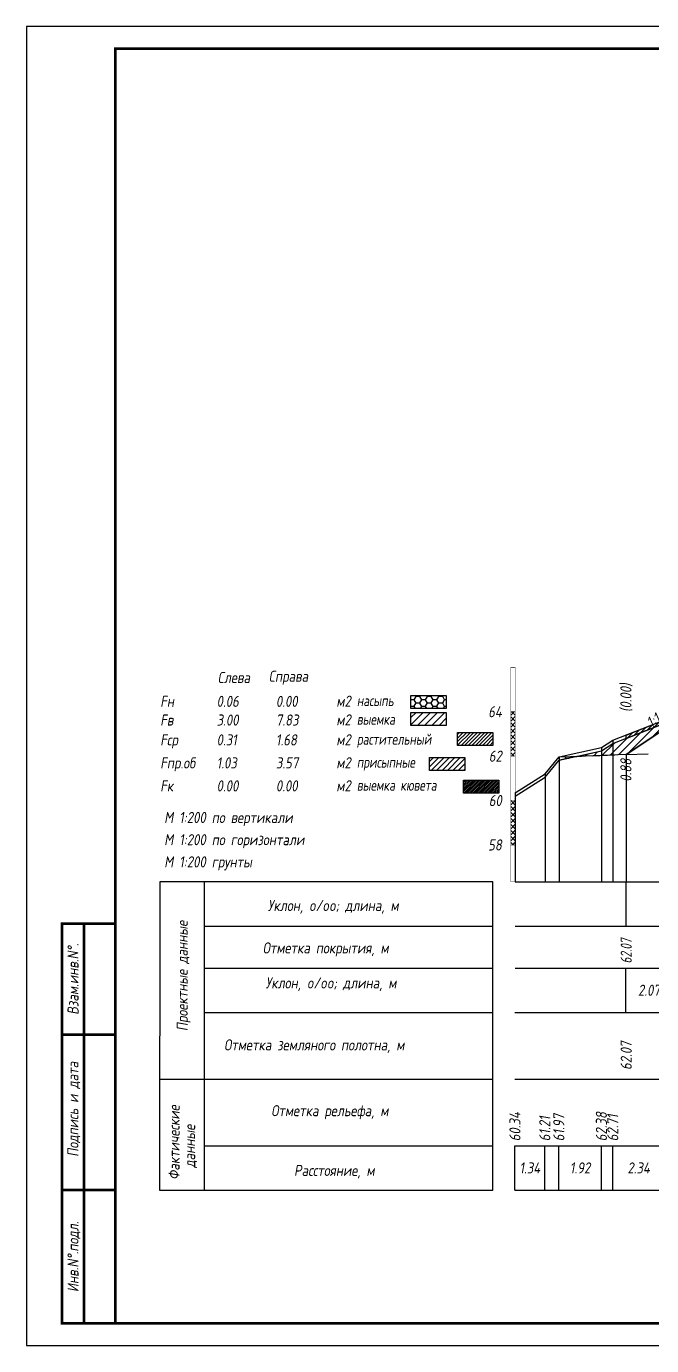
# Model space of a CAD drawing. Extents: x -717 to 1451, y -133302 to 233.
# Drawn here: x -30.1 to 110.7, y -129618.4 to -129321.4 of the extents above; entities that cross this region are included whole.
import ezdxf
from ezdxf.enums import TextEntityAlignment as Align

# ---------------------------------------------------------------- set-up
doc = ezdxf.new("R2010")
doc.units = 0
doc.linetypes.add('штриховая', pattern=[0.75, 0.5, -0.25])
for name, color, linetype in [('Зарамочное оформление', 7, 'Continuous'), ('Интерполированный поперечник', 2, 'Continuous'), ('Код_510', 7, 'Continuous'), ('Код_514', 1, 'Continuous'), ('Код_516', 1, 'Continuous'), ('Контур_0', 7, 'Continuous'), ('Контур_508', 7, 'Continuous'), ('Контур_512', 7, 'Continuous'), ('Контур_513', 7, 'Continuous'), ('Контур_818', 7, 'Continuous'), ('Красный поперечник', 1, 'Continuous'), ('Линейка абсолютных высот', 7, 'Continuous'), ('Объем выемки', 7, 'Continuous'), ('Объем кюветов', 7, 'Continuous'), ('Объем насыпи', 7, 'Continuous'), ('Объем присыпных обочин', 7, 'Continuous'), ('Объем срезки растительного слоя', 7, 'Continuous'), ('Объём_2650', 7, 'Continuous'), ('Объём_2661', 7, 'Continuous'), ('Объём_2666', 7, 'Continuous'), ('Объём_2667', 7, 'Continuous'), ('Объём_2668', 7, 'Continuous'), ('Объём_2669', 7, 'Continuous'), ('Объём_2675', 7, 'Continuous'), ('Рабочие отметки', 7, 'Continuous'), ('Рабочие отметки доп.', 7, 'Continuous'), ('Таблица', 7, 'Continuous'), ('Уклоны проезжей части', 7, 'Continuous'), ('Черный поперечник', 3, 'Continuous')]:
    doc.layers.add(name, color=color, linetype=linetype)
for name, color, linetype, true_color in [('Контур_2570', 7, 'Continuous', 0x80ff00), ('Контур_2736', 4, 'Continuous', 0x00ffff), ('Контур_2737', 4, 'Continuous', 0x00ffff), ('Контур_2738', 4, 'Continuous', 0x00ffff), ('Контур_2739', 4, 'Continuous', 0x00ffff), ('Контур_2741', 4, 'Continuous', 0x00ffff), ('Контур_2742', 4, 'Continuous', 0x00ffff), ('Контур_2743', 4, 'Continuous', 0x00ffff), ('Контур_2744', 7, 'Continuous', 0xa4ffff), ('Контур_2745', 7, 'Continuous', 0xa4ffff), ('Контур_2747', 4, 'Continuous', 0x00ffff), ('Контур_2748', 4, 'Continuous', 0x00ffff), ('Контур_2749', 4, 'Continuous', 0x00ffff), ('Контур_2750', 4, 'Continuous', 0x00ffff), ('Контур_2751', 4, 'Continuous', 0x00ffff), ('Контур_2752', 4, 'Continuous', 0x00ffff), ('Контур_703', 4, 'Continuous', 0x00ffff), ('Контур_705', 4, 'Continuous', 0x00ffff), ('Контур_707', 4, 'Continuous', 0x00ffff), ('Контур_720', 131, 'Continuous', 0xaaffff), ('Объём_2563', 7, 'Continuous', 0xff8000), ('Объём_2570', 7, 'Continuous', 0x80ff00), ('Объём_2600', 7, 'Continuous', 0x808000), ('Объём_2620', 2, 'Continuous', 0xffff00)]:
    doc.layers.add(name, color=color, linetype=linetype, true_color=true_color)
doc.styles.add('М', font='romand.shx', dxfattribs={"width": 0.8, "oblique": 10, "height": 2.5})
pattern_1 = [(45.00000125, (0, 0), (-0.6735192404, 0.673519211), []), (135.0000003, (0, 0), (-0.673519222, -0.67351923), [])]

# ---------------------------------------------------------------- blocks, each defined once
blk = doc.blocks.new('условные обозначения')
at = {"layer": 'Объём_2563'}
h = blk.add_hatch(dxfattribs=at)
h.set_pattern_fill('ANSI31', color=256, scale=0.3)
h.set_pattern_definition([(45, (-34.5, -100.5), (-0.673519, 0.673519), [])])
h.paths.add_polyline_path([(18.26, 7.53), (27.08, 7.53), (27.08, 4.62), (18.26, 4.62)])
at = {"layer": 'Объём_2570'}
h = blk.add_hatch(dxfattribs=at)
h.set_pattern_fill('ANSI31', color=3, scale=0.2)
h.set_pattern_definition([(45, (-32.9034, -100.5), (-0.4490128, 0.4490128), [])])
h.paths.add_polyline_path([(25.29, 13.16), (34.12, 13.16), (34.12, 10.25), (25.29, 10.25)])
at = {"layer": 'Объём_2600'}
h = blk.add_hatch(dxfattribs=at)
h.set_pattern_fill('ANSI31', color=6, scale=0.4)
h.set_pattern_definition([(45, (-34.5, -100.5), (-0.898026, 0.898026), [])])
h.paths.add_polyline_path([(13.63, 17.67), (22.46, 17.67), (22.46, 14.76), (13.63, 14.76)])
at = {"layer": 'Объём_2620'}
h = blk.add_hatch(dxfattribs=at)
h.set_pattern_fill('ANSI31', color=2, scale=0.1)
h.set_pattern_definition([(45, (-33.755, -100.5), (-0.2245064, 0.2245064), [])])
h.paths.add_polyline_path([(26.75, 2.41), (35.57, 2.41), (35.57, -0.5), (26.75, -0.5)])
at = {"layer": 'Объём_2650'}
h = blk.add_hatch(dxfattribs=at)
h.set_pattern_fill('HONEY', color=5, scale=0.3)
h.set_pattern_definition([(0, (-34.5, -100.5), (1.42875, 0.824889), [0.9525, -1.905]), (120, (-34.5, -100.5), (-1.42875, 0.824889), [0.9525, -1.905]), (60, (-34.5, -100.5), (3e-09, 1.6497784), [-1.905, 0.9525])])
h.paths.add_polyline_path([(13.63, 21.49), (22.46, 21.49), (22.46, 18.58), (13.63, 18.58)])
at = {"layer": 'Объём_2563'}
blk.add_lwpolyline([(18.26, 7.53), (27.08, 7.53), (27.08, 4.62), (18.26, 4.62)], close=True, dxfattribs=at)
at = {"layer": 'Объём_2620', "color": 2}
blk.add_lwpolyline([(26.75, 2.41), (35.57, 2.41), (35.57, -0.5), (26.75, -0.5)], close=True, dxfattribs=at)
at = {"layer": 'Объём_2650', "color": 5}
blk.add_lwpolyline([(13.63, 21.49), (22.46, 21.49), (22.46, 18.58), (13.63, 18.58)], close=True, dxfattribs=at)
at = {"layer": 'Объём_2650', "color": 6}
blk.add_lwpolyline([(13.63, 17.67), (22.46, 17.67), (22.46, 14.76), (13.63, 14.76)], close=True, dxfattribs=at)
at = {"layer": 'Объём_2650', "color": 3}
blk.add_lwpolyline([(25.29, 13.16), (34.12, 13.16), (34.12, 10.25), (25.29, 10.25)], close=True, dxfattribs=at)
at = {"layer": 'Объем насыпи', "color": 1, "style": 'М', "oblique": 10, "width": 0.8}
for s, p in [('насыпь', (0.09, 19.09)), ('выемка', (0.09, 14.89)), ('растительный', (0.09, 10.42)), ('присыпные', (0.09, 5.24)), ('выемка кювета', (0.09, 0.06))]:
    blk.add_text(s, height=2.5, dxfattribs=at).set_placement(p)

msp = doc.modelspace()

# ---------------------------------------------------------------- hatches: boundary and pattern name
at = {"layer": 'Линейка абсолютных высот'}
h = msp.add_hatch(dxfattribs=at)
h.set_pattern_fill('ANSI37', scale=0.3, style=0)
h.set_pattern_definition(pattern_1)
h.paths.add_polyline_path([(80, -129485.712), (80, -129475.712), (79, -129475.712), (79, -129485.712)])
h = msp.add_hatch(dxfattribs=at)
h.set_pattern_fill('ANSI37', scale=0.3, style=0)
h.set_pattern_definition(pattern_1)
h.paths.add_polyline_path([(80, -129505.712), (80, -129495.712), (79, -129495.712), (79, -129505.712)])
at = {"layer": 'Объём_2570'}
h = msp.add_hatch(dxfattribs=at)
h.set_pattern_fill('ANSI31', color=256, scale=0.2)
h.paths.add_polyline_path([(115.358, -129477.667), (113.703, -129478.295), (105, -129481.719), (105, -129480.969), (113.703, -129477.545), (115.358, -129476.917)])
at = {"layer": 'Объём_2600'}
h = msp.add_hatch(dxfattribs=at)
h.set_pattern_fill('ANSI31', color=6, scale=0.4)
h.paths.add_polyline_path([(134.793, -129477.882), (115.33, -129478.466), (105, -129485.353), (93.883, -129485.759), (99.46, -129484.54), (102.016, -129482.893), (113.703, -129478.295), (115.358, -129477.667), (115.358, -129476.917), (133.183, -129475.878), (134.793, -129475.732)])
h = msp.add_hatch(dxfattribs=at)
h.set_pattern_fill('HONEY', color=5, scale=0.3)
h.paths.add_polyline_path([(89.945, -129486.619), (89.945, -129485.902), (93.883, -129485.759)])

# ---------------------------------------------------------------- linework, layer by layer
at = {"layer": 'Интерполированный поперечник', "linetype": 'штриховая', "ltscale": 10, "flags": 128}
msp.add_lwpolyline([(89.945, -129485.902), (315.745, -129477.657)], dxfattribs=at)
at = {"layer": 'Код_510'}
for p, q in [((79.946, -129583.421), (79.946, -129573.421)), ((86.66, -129583.421), (86.66, -129573.421)), ((89.821, -129583.421), (89.821, -129573.421)), ((99.406, -129583.421), (99.406, -129573.421)), ((101.962, -129583.421), (101.962, -129573.421))]:
    msp.add_line(p, q, dxfattribs=at)
at = {"layer": 'Код_514'}
msp.add_line((105, -129524), (105, -129514), dxfattribs=at)
at = {"layer": 'Код_516'}
msp.add_line((104.946, -129543.421), (104.946, -129533.421), dxfattribs=at)
at = {"layer": 'Контур_0', "flags": 128}
for points in [[(122.328, -129473.801), (105, -129485.353), (105, -129485.353), (105, -129485.353), (105, -129485.353), (105, -129485.353), (105, -129485.353), (105, -129485.353), (105, -129485.353), (105, -129485.353), (105, -129485.353), (105, -129485.353), (105, -129485.353), (105, -129485.353), (105, -129485.353), (105, -129485.353)], [(122.328, -129473.801), (105, -129485.353), (105, -129485.353), (105, -129485.353), (105, -129485.353), (105, -129485.353), (105, -129485.353), (105, -129485.353), (105, -129485.353), (105, -129485.353), (105, -129485.353), (105, -129485.353), (105, -129485.353), (105, -129485.353), (105, -129485.353), (105, -129485.353), (105, -129485.353), (105, -129485.353), (105, -129485.353), (105, -129485.353), (105, -129485.353), (105, -129485.353), (105, -129485.353), (105, -129485.353), (105, -129485.353), (105, -129485.353), (105, -129485.353), (105, -129485.353), (105, -129485.353), (105, -129485.353)]]:
    msp.add_lwpolyline(points, dxfattribs=at)
at = {"layer": 'Контур_2570', "flags": 128}
msp.add_lwpolyline([(80, -129494.75), (86.715, -129490.427), (89.876, -129486.634), (99.46, -129484.54), (102.016, -129482.893), (102.016, -129482.893), (113.703, -129478.295)], dxfattribs=at)
at = {"layer": 'Контур_2736', "flags": 128}
msp.add_lwpolyline([(122.328, -129473.801), (105, -129485.353)], dxfattribs=at)
at = {"layer": 'Контур_2737', "flags": 128}
msp.add_lwpolyline([(105, -129485.353), (105, -129485.353)], dxfattribs=at)
at = {"layer": 'Контур_2738', "flags": 128}
msp.add_lwpolyline([(105, -129485.353), (105, -129485.353)], dxfattribs=at)
at = {"layer": 'Контур_2739', "flags": 128}
msp.add_lwpolyline([(105, -129485.353), (105, -129485.353)], dxfattribs=at)
at = {"layer": 'Контур_2741', "flags": 128}
msp.add_lwpolyline([(105, -129485.353), (105, -129485.353)], dxfattribs=at)
at = {"layer": 'Контур_2742', "flags": 128}
msp.add_lwpolyline([(105, -129485.353), (105, -129485.353)], dxfattribs=at)
at = {"layer": 'Контур_2743', "flags": 128}
msp.add_lwpolyline([(105, -129485.353), (105, -129485.353)], dxfattribs=at)
at = {"layer": 'Контур_2744', "flags": 128}
msp.add_lwpolyline([(105, -129485.353), (105, -129485.353)], dxfattribs=at)
msp.add_lwpolyline([(105, -129485.353), (105, -129485.353)], dxfattribs=at)
msp.add_lwpolyline([(105, -129485.353), (105, -129485.353)], dxfattribs=at)
msp.add_lwpolyline([(105, -129485.353), (105, -129485.353)], dxfattribs=at)
msp.add_lwpolyline([(105, -129485.353), (105, -129485.353)], dxfattribs=at)
msp.add_lwpolyline([(105, -129485.353), (105, -129485.353)], dxfattribs=at)
at = {"layer": 'Контур_2745', "flags": 128}
msp.add_lwpolyline([(105, -129485.353), (105, -129485.353)], dxfattribs=at)
msp.add_lwpolyline([(105, -129485.353), (105, -129485.353)], dxfattribs=at)
msp.add_lwpolyline([(105, -129485.353), (105, -129485.353)], dxfattribs=at)
msp.add_lwpolyline([(105, -129485.353), (105, -129485.353)], dxfattribs=at)
msp.add_lwpolyline([(105, -129485.353), (105, -129485.353)], dxfattribs=at)
msp.add_lwpolyline([(105, -129485.353), (105, -129485.353)], dxfattribs=at)
at = {"layer": 'Контур_2747', "flags": 128}
msp.add_lwpolyline([(105, -129485.353), (105, -129485.353)], dxfattribs=at)
at = {"layer": 'Контур_2748', "flags": 128}
msp.add_lwpolyline([(105, -129485.353), (105, -129485.353)], dxfattribs=at)
at = {"layer": 'Контур_2749', "flags": 128}
msp.add_lwpolyline([(105, -129485.353), (105, -129485.353)], dxfattribs=at)
at = {"layer": 'Контур_2750', "flags": 128}
msp.add_lwpolyline([(105, -129485.353), (105, -129485.353)], dxfattribs=at)
at = {"layer": 'Контур_2751', "flags": 128}
msp.add_lwpolyline([(105, -129485.353), (105, -129485.353)], dxfattribs=at)
at = {"layer": 'Контур_2752', "flags": 128}
msp.add_lwpolyline([(105, -129485.353), (105, -129485.353)], dxfattribs=at)
at = {"layer": 'Контур_508', "flags": 128}
msp.add_lwpolyline([(105, -129485.353), (115.33, -129478.466), (134.793, -129477.882), (134.793, -129475.732), (134.824, -129475.737), (176.828, -129475.065), (183.057, -129474.965), (183.492, -129474.954), (184.599, -129474.976), (184.599, -129474.926), (185.705, -129474.948), (185.705, -129474.898), (240.304, -129475.99), (240.304, -129473.84), (243.078, -129473.896), (260.578, -129474.246), (263.078, -129474.296), (263.078, -129479.208), (295.882, -129480.193)], dxfattribs=at)
at = {"layer": 'Контур_512', "flags": 128}
msp.add_lwpolyline([(105, -129485.353), (115.33, -129478.466), (134.793, -129477.882)], dxfattribs=at)
at = {"layer": 'Контур_513', "flags": 128}
msp.add_lwpolyline([(105, -129485.353), (115.33, -129478.466), (134.793, -129477.882), (134.793, -129475.732), (134.824, -129475.737), (176.828, -129475.065), (183.057, -129474.965), (183.492, -129474.954), (184.599, -129474.976), (184.599, -129474.926), (185.705, -129474.948), (185.705, -129474.898), (240.304, -129475.99), (240.304, -129473.84), (243.078, -129473.896), (260.578, -129474.246), (263.078, -129474.296), (263.078, -129479.208), (295.882, -129480.193)], dxfattribs=at)
at = {"layer": 'Контур_703', "flags": 128}
for points in [[(122.328, -129473.801), (105, -129485.353)], [(105, -129485.353), (105, -129485.353)]]:
    msp.add_lwpolyline(points, dxfattribs=at)
at = {"layer": 'Контур_705', "flags": 128}
msp.add_lwpolyline([(105, -129485.353), (105, -129485.353)], dxfattribs=at)
at = {"layer": 'Контур_707', "flags": 128}
msp.add_lwpolyline([(105, -129485.353), (105, -129485.353)], dxfattribs=at)
at = {"layer": 'Контур_720', "flags": 128}
msp.add_lwpolyline([(105, -129485.353), (105, -129485.353)], dxfattribs=at)
at = {"layer": 'Контур_818', "flags": 128}
msp.add_lwpolyline([(105, -129481.719), (113.703, -129478.295), (115.358, -129477.667), (115.358, -129476.917), (133.183, -129475.878), (134.598, -129475.745), (134.793, -129475.732), (134.824, -129475.737), (176.828, -129475.065), (183.057, -129474.965), (186.492, -129474.879), (187.928, -129474.871), (223.129, -129474.556), (223.129, -129475.306), (262.322, -129475.156), (289.24, -129475.058), (294.511, -129475.066), (295.882, -129475.289)], dxfattribs=at)
at = {"layer": 'Красный поперечник'}
for q in [(122.328, -129473.801), (105, -129514)]:
    msp.add_line((105, -129485.353), q, dxfattribs=at)
at = {"layer": 'Линейка абсолютных высот', "color": 7, "const_width": 0.1, "flags": 128}
for points in [[(80, -129475.712), (80, -129465.712), (79, -129465.712), (79, -129475.712), (80, -129475.712)], [(80, -129485.712), (80, -129475.712), (79, -129475.712), (79, -129485.712), (80, -129485.712)], [(80, -129495.712), (80, -129485.712), (79, -129485.712), (79, -129495.712), (80, -129495.712)], [(80, -129505.712), (80, -129495.712), (79, -129495.712), (79, -129505.712), (80, -129505.712)], [(80, -129514), (80, -129505.712), (79, -129505.712), (79, -129514), (80, -129514)]]:
    msp.add_lwpolyline(points, dxfattribs=at)
at = {"layer": 'Объём_2570', "flags": 128}
msp.add_lwpolyline([(115.358, -129477.667), (113.703, -129478.295), (105, -129481.719), (105, -129480.969), (113.703, -129477.545), (115.358, -129476.917), (115.358, -129477.667), (115.358, -129477.667)], dxfattribs=at)
at = {"layer": 'Объём_2600', "color": 5, "flags": 128}
msp.add_lwpolyline([(89.945, -129486.619), (89.945, -129485.902), (93.883, -129485.759), (89.945, -129486.619), (89.945, -129486.619)], dxfattribs=at)
at = {"layer": 'Объём_2650', "color": 6, "flags": 128}
msp.add_lwpolyline([(134.793, -129477.882), (115.33, -129478.466), (105, -129485.353), (93.883, -129485.759), (99.46, -129484.54), (102.016, -129482.893), (113.703, -129478.295), (115.358, -129477.667), (115.358, -129476.917), (133.183, -129475.878), (134.793, -129475.732), (134.793, -129477.882), (134.793, -129477.882)], dxfattribs=at)
at = {"layer": 'Объём_2661', "flags": 128}
msp.add_lwpolyline([(122.328, -129473.801), (105, -129485.353)], dxfattribs=at)
at = {"layer": 'Объём_2666', "flags": 128}
msp.add_lwpolyline([(122.328, -129473.801), (105, -129485.353)], dxfattribs=at)
at = {"layer": 'Объём_2667', "flags": 128}
msp.add_lwpolyline([(105, -129485.353), (105, -129485.353)], dxfattribs=at)
msp.add_lwpolyline([(105, -129485.353), (105, -129485.353)], dxfattribs=at)
at = {"layer": 'Объём_2668', "flags": 128}
msp.add_lwpolyline([(105, -129485.353), (105, -129485.353)], dxfattribs=at)
msp.add_lwpolyline([(105, -129485.353), (105, -129485.353)], dxfattribs=at)
at = {"layer": 'Объём_2669', "flags": 128}
msp.add_lwpolyline([(105, -129485.353), (105, -129485.353)], dxfattribs=at)
msp.add_lwpolyline([(105, -129485.353), (105, -129485.353)], dxfattribs=at)
at = {"layer": 'Объём_2675', "flags": 128}
msp.add_lwpolyline([(105, -129485.353), (105, -129485.353)], dxfattribs=at)
msp.add_lwpolyline([(105, -129485.353), (105, -129485.353)], dxfattribs=at)
msp.add_lwpolyline([(105, -129485.353), (105, -129485.353)], dxfattribs=at)
msp.add_lwpolyline([(105, -129485.353), (105, -129485.353)], dxfattribs=at)
msp.add_lwpolyline([(105, -129485.353), (105, -129485.353)], dxfattribs=at)
msp.add_lwpolyline([(105, -129485.353), (105, -129485.353)], dxfattribs=at)
msp.add_lwpolyline([(105, -129485.353), (105, -129485.353)], dxfattribs=at)
msp.add_lwpolyline([(105, -129485.353), (105, -129485.353)], dxfattribs=at)
msp.add_lwpolyline([(105, -129485.353), (105, -129485.353)], dxfattribs=at)
msp.add_lwpolyline([(105, -129485.353), (105, -129485.353)], dxfattribs=at)
msp.add_lwpolyline([(105, -129485.353), (105, -129485.353)], dxfattribs=at)
msp.add_lwpolyline([(105, -129485.353), (105, -129485.353)], dxfattribs=at)
at = {"layer": 'Таблица'}
for p, q in [((80, -129514), (320.882, -129514)), ((80, -129524), (320.882, -129524)), ((80, -129533.421), (320.882, -129533.421)), ((79.946, -129543.421), (320.828, -129543.421)), ((79.946, -129558.421), (320.828, -129558.421)), ((79.946, -129573.421), (320.828, -129573.421)), ((79.946, -129583.421), (320.828, -129583.421))]:
    msp.add_line(p, q, dxfattribs=at)
at = {"layer": 'Таблица', "linetype": 'Continuous', "flags": 128}
for points in [[(0, -129514), (-0.054, -129583.421)], [(75, -129514), (0, -129514)], [(10, -129514), (10, -129583.421)], [(74.946, -129583.421), (75, -129514)], [(10, -129524), (75, -129524)], [(10, -129533.421), (75, -129533.421)], [(9.946, -129543.421), (74.946, -129543.421)], [(-0.054, -129558.421), (74.946, -129558.421)], [(9.946, -129573.421), (74.946, -129573.421)], [(-0.054, -129583.421), (74.946, -129583.421)]]:
    msp.add_lwpolyline(points, dxfattribs=at)
at = {"layer": 'Черный поперечник', "color": 7}
for p, q in [((102.016, -129482.143), (102.016, -129514)), ((89.876, -129485.884), (89.876, -129514)), ((99.46, -129483.79), (99.46, -129514)), ((86.715, -129489.677), (86.715, -129514)), ((80, -129494), (80, -129514))]:
    msp.add_line(p, q, dxfattribs=at)
at = {"layer": 'Черный поперечник', "flags": 128}
msp.add_lwpolyline([(80, -129494), (86.715, -129489.677), (89.876, -129485.884), (99.46, -129483.79), (102.016, -129482.143), (113.703, -129477.545)], dxfattribs=at)

# ---------------------------------------------------------------- block references
at = {"layer": 'Объём_2570', "xscale": 0.9}
msp.add_blockref('условные обозначения', (44.274, -129493.547), dxfattribs=at)

# ---------------------------------------------------------------- texts
at = {"style": 'М', "oblique": 10, "width": 0.8}
msp.add_text('М 1:200 грунты', height=2.5, dxfattribs=at).set_placement((0.973, -129510.769))
at = {"layer": 'Код_510', "style": 'М', "oblique": 10, "width": 0.8}
for s, p in [('60.34', (79.946, -129572.421)), ('61.97', (89.821, -129572.421)), ('62.38', (99.406, -129572.421)), ('62.71', (101.962, -129572.421)), ('61.21', (86.66, -129572.421))]:
    msp.add_text(s, height=2.5, rotation=90, dxfattribs=at).set_placement(p, align=Align.MIDDLE_LEFT)
for s, p in [('1.34', (83.303, -129578.421)), ('1.92', (94.614, -129578.421)), ('2.34', (107.805, -129578.421))]:
    msp.add_text(s, height=2.5, dxfattribs=at).set_placement(p, align=Align.MIDDLE_CENTER)
at = {"layer": 'Код_514', "style": 'М', "oblique": 10, "width": 0.7}
msp.add_text('62.07', height=2.5, rotation=90, dxfattribs=at).set_placement((105, -129532.382), align=Align.MIDDLE_LEFT)
at = {"layer": 'Код_516', "style": 'М', "oblique": 10, "width": 0.8}
msp.add_text('2.07', height=2.5, dxfattribs=at).set_placement((110.111, -129538.421), align=Align.MIDDLE_CENTER)
msp.add_text('62.07', height=2.5, rotation=90, dxfattribs=at).set_placement((105, -129556.371), align=Align.MIDDLE_LEFT)
at = {"layer": 'Линейка абсолютных высот', "style": 'М', "oblique": 10, "width": 0.8}
for s, p in [('64', (77, -129475.712)), ('62', (77, -129485.712)), ('60', (77, -129495.712)), ('58', (77, -129505.712))]:
    msp.add_text(s, height=2.5, dxfattribs=at).set_placement(p, align=Align.MIDDLE_RIGHT)
at = {"layer": 'Объем выемки', "style": 'М', "oblique": 10, "width": 0.8}
for s, p in [('Fв', (0.085, -129478.835)), ('3.00', (12.785, -129478.835)), ('7.83', (26.126, -129478.835)), ('м2', (39.731, -129478.802))]:
    msp.add_text(s, height=2.5, dxfattribs=at).set_placement(p)
at = {"layer": 'Объем кюветов', "style": 'М', "oblique": 10, "width": 0.8}
for s, p in [('Fк', (0.085, -129493.66)), ('0.00', (12.785, -129493.66)), ('0.00', (26.126, -129493.66)), ('м2', (39.731, -129493.627))]:
    msp.add_text(s, height=2.5, dxfattribs=at).set_placement(p)
at = {"layer": 'Объем насыпи', "style": 'М', "oblique": 10, "width": 0.8}
for s, p in [('Слева', (13.029, -129469.249)), ('Справа', (24.522, -129468.982)), ('Fн', (0.085, -129474.63)), ('0.06', (12.785, -129474.63)), ('0.00', (26.126, -129474.63)), ('м2', (39.731, -129474.597))]:
    msp.add_text(s, height=2.5, dxfattribs=at).set_placement(p)
at = {"layer": 'Объем присыпных обочин', "style": 'М', "oblique": 10, "width": 0.8}
for s, p in [('Fпр.об', (0.085, -129488.481)), ('1.03', (12.785, -129488.481)), ('3.57', (26.126, -129488.481)), ('м2', (39.731, -129488.448))]:
    msp.add_text(s, height=2.5, dxfattribs=at).set_placement(p)
at = {"layer": 'Объем срезки растительного слоя', "style": 'М', "oblique": 10, "width": 0.8}
for s, p in [('Fср', (0.085, -129483.303)), ('0.31', (12.785, -129483.303)), ('1.68', (26.126, -129483.303)), ('м2', (39.731, -129483.269))]:
    msp.add_text(s, height=2.5, dxfattribs=at).set_placement(p)
at = {"layer": 'Рабочие отметки', "color": 1, "style": 'М', "oblique": 10, "width": 0.8}
msp.add_text('0.88', height=2.5, rotation=90, dxfattribs=at).set_placement((104.922, -129486.284), align=Align.MIDDLE_RIGHT)
at = {"layer": 'Рабочие отметки доп.', "color": 1, "style": 'М', "oblique": 10, "width": 0.8}
msp.add_text('(0.00)', height=2.5, rotation=90, dxfattribs=at).set_placement((104.922, -129475.784), align=Align.MIDDLE_LEFT)
at = {"layer": 'Таблица', "style": 'М', "oblique": 10, "width": 0.8}
for s, p in [('М 1:200 по вертикали', (0.973, -129500.769)), ('М 1:200 по горизонтали', (0.973, -129505.769)), ('Уклон, o/oo; длина, м', (24.315, -129520.584)), ('Отметка покрытия, м', (23.148, -129530.139)), ('Уклон, o/oo; длина, м', (23.824, -129538.017)), ('Отметка земляного полотна, м', (14.462, -129551.965)), ('Отметка рельефа, м', (25.077, -129566.777)), ('Расстояние, м', (30.202, -129580.23))]:
    msp.add_text(s, height=2.5, dxfattribs=at).set_placement(p)
for s, p in [('Проектные данные ', (6.266, -129547.632)), ('Фактические ', (4.444, -129581.087)), ('данные', (7.95, -129578.382))]:
    msp.add_text(s, height=2.5, rotation=90, dxfattribs=at).set_placement(p)
at = {"layer": 'Уклоны проезжей части', "color": 1, "style": 'М', "oblique": 10, "width": 0.8}
msp.add_text('1:1.5', height=2.5, rotation=33.69007, dxfattribs=at).set_placement((113.109, -129478.745), align=Align.BOTTOM_CENTER)

# ---------------------------------------------------------------- wipeouts: each hides what was drawn before it
msp.add_wipeout([(-10.054, -129523.421), (-22.054, -129523.421), (-22.054, -129613.421), (-10.054, -129613.421)]).dxf.layer = 'Зарамочное оформление'

# ---------------------------------------------------------------- next in the draw order: linework, layer by layer
at = {"flags": 128}
msp.add_lwpolyline([(-30.054, -129618.421), (389.946, -129618.421), (389.946, -129321.421), (-30.054, -129321.421)], close=True, dxfattribs=at)
at = {"const_width": 0.6, "flags": 128}
msp.add_lwpolyline([(-10.054, -129613.421), (384.946, -129613.421), (384.946, -129326.421), (-10.054, -129326.421)], close=True, dxfattribs=at)
at = {"layer": 'Зарамочное оформление', "linetype": 'Continuous', "lineweight": -3, "const_width": 0.6, "flags": 128}
for points in [[(-10.054, -129613.421), (-22.054, -129613.421), (-22.054, -129523.421), (-10.054, -129523.421)], [(-17.054, -129613.421), (-17.054, -129523.421)], [(-22.054, -129548.421), (-10.054, -129548.421)], [(-22.054, -129583.421), (-10.054, -129583.421)]]:
    msp.add_lwpolyline(points, dxfattribs=at)

# ---------------------------------------------------------------- next in the draw order: texts
at = {"layer": 'Зарамочное оформление', "lineweight": 15, "style": 'М', "oblique": 10, "width": 0.8}
for s, p in [('Взам.инв.N%%d.', (-19.554, -129535.921)), ('Подпись и дата', (-19.572, -129565.227)), ('Инв.N%%d.подл.', (-19.554, -129598.421))]:
    msp.add_text(s, height=2.5, rotation=90, dxfattribs=at).set_placement(p, align=Align.MIDDLE_CENTER)

doc.saveas('drawing.dxf')
